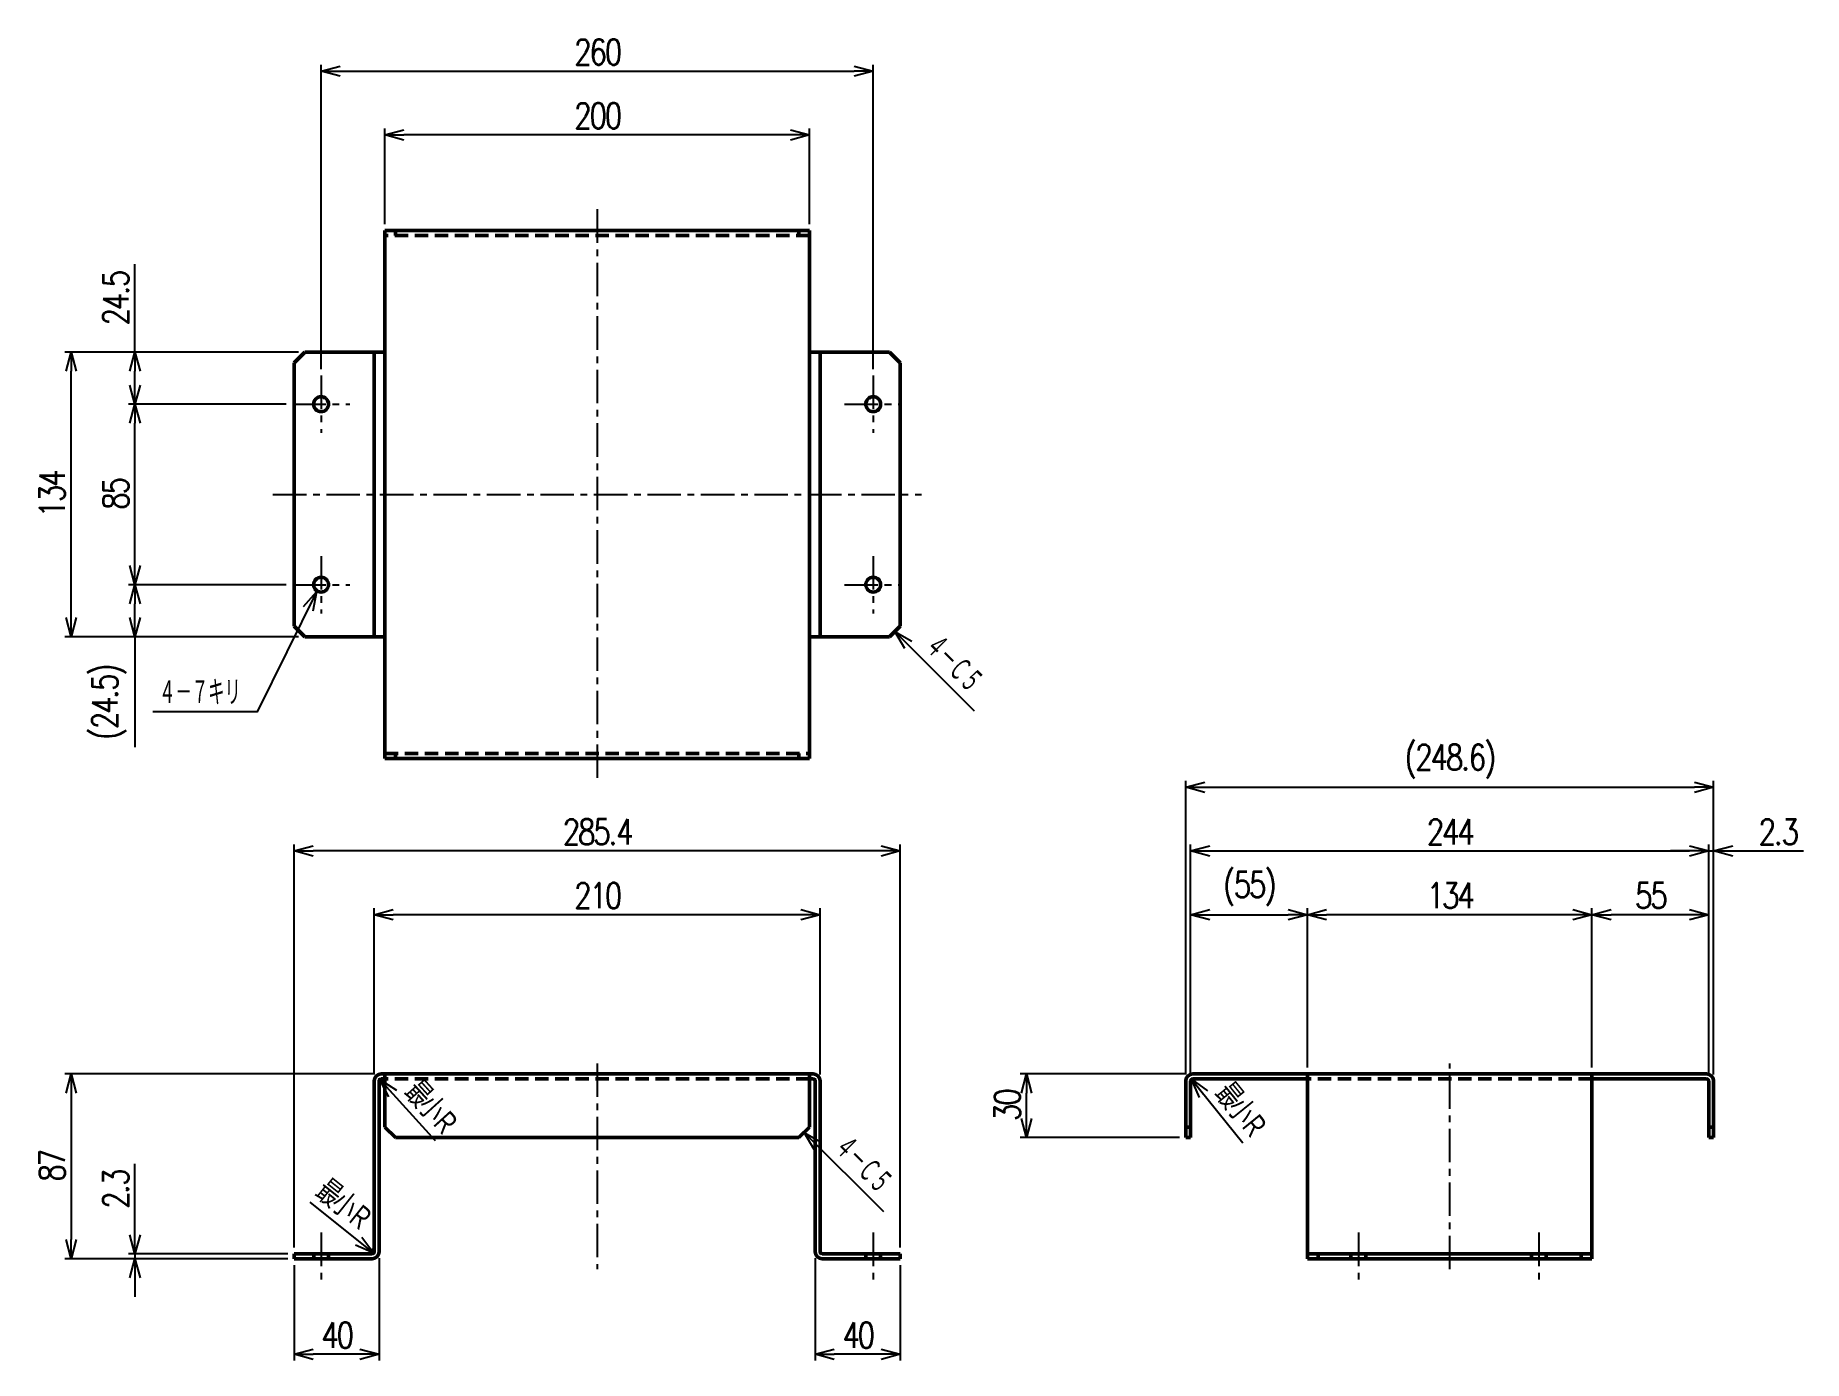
# Model space of a CAD drawing. Header units: millimetres. Extents: x -265 to 568, y -135 to 489.
import ezdxf

# ---------------------------------------------------------------- set-up
doc = ezdxf.new("R2010")
doc.units = ezdxf.units.MM
doc.header["$LTSCALE"] = 0.496063
doc.linetypes.add('CENTER', pattern=[50.8, 31.75, -6.35, 6.35, -6.35])
doc.linetypes.add('DASHED', pattern=[19.05, 12.7, -6.35])
doc.layers.add('NoLayerName_001', color=7, linetype='Continuous')
doc.styles.get("Standard").update_dxf_attribs({"font": 'txt', "bigfont": 'extfont2'})
doc.dimstyles.get("Standard").update_dxf_attribs({"dimtxt": 2.5, "dimasz": 2.5, "dimexe": 1.25, "dimexo": 0.625, "dimtad": 1, "dimdec": 3, "dimzin": 0, "dimdsep": 46, "dimtxsty": 'Standard', "dimcen": 2.5, "dimadec": 0, "dimazin": 0, "dimtfac": 0.75, "dimtdec": 3, "dimtmove": 0, "dimatfit": 3, "dimfxl": 1, "dimarcsym": 0})

# ---------------------------------------------------------------- blocks, each defined once
blk = doc.blocks.new('_OPEN30')
at = {"color": 0, "linetype": 'ByBlock', "lineweight": -2}
for p, q in [((-1, 0.267949), (0, 0)), ((0, 0), (-1, -0.267949)), ((0, 0), (-1, 0))]:
    blk.add_line(p, q, dxfattribs=at)
blk = doc.blocks.new('*D19')
at = {"layer": 'Defpoints', "color": 0}
for p in [(-105, 75), (-105, -3.3), (105, -3.3)]:
    blk.add_point(p, dxfattribs=at)
at = {"layer": 'NoLayerName_001', "color": 0, "linetype": 'Continuous', "lineweight": 25}
for p, q in [((-105, -0.3), (-105, 78)), ((96, 75), (-96, 75)), ((105, -0.3), (105, 78))]:
    blk.add_line(p, q, dxfattribs=at)
at = {"layer": 'NoLayerName_001', "color": 0, "lineweight": 25, "xscale": 9, "yscale": 9, "zscale": 9}
for p, rotation in [((-105, 75), 180), ((105, 75), 360)]:
    blk.add_blockref('_OPEN30', p, dxfattribs=dict(at, rotation=rotation))
at = {"layer": 'NoLayerName_001', "color": 2, "lineweight": 50, "insert": (0, 84), "char_height": 12, "attachment_point": 5}
blk.add_mtext('\\W0.8000;\\T0.8750;210', dxfattribs=at)
blk = doc.blocks.new('*D20')
at = {"layer": 'Defpoints', "color": 0}
for p in [(-142.7, 105), (-142.7, -84.7), (142.7, -84.7)]:
    blk.add_point(p, dxfattribs=at)
at = {"layer": 'NoLayerName_001', "color": 0, "linetype": 'Continuous', "lineweight": 25}
for p, q in [((-142.7, -81.7), (-142.7, 108)), ((133.7, 105), (-133.7, 105)), ((142.7, -81.7), (142.7, 108))]:
    blk.add_line(p, q, dxfattribs=at)
at = {"layer": 'NoLayerName_001', "color": 0, "lineweight": 25, "xscale": 9, "yscale": 9, "zscale": 9}
for p, rotation in [((-142.7, 105), 180), ((142.7, 105), 360)]:
    blk.add_blockref('_OPEN30', p, dxfattribs=dict(at, rotation=rotation))
at = {"layer": 'NoLayerName_001', "color": 2, "lineweight": 50, "insert": (0, 114), "char_height": 12, "attachment_point": 5}
blk.add_mtext('\\W0.8000;\\T0.8750;285.4', dxfattribs=at)
blk = doc.blocks.new('*D21')
at = {"layer": 'Defpoints', "color": 0}
for p in [(-101.7, 0), (-247.7, -87), (-142.7, -87)]:
    blk.add_point(p, dxfattribs=at)
at = {"layer": 'NoLayerName_001', "color": 0, "linetype": 'Continuous', "lineweight": 25}
for p, q in [((-104.7, 0), (-250.7, 0)), ((-247.7, -9), (-247.7, -78)), ((-145.7, -87), (-250.7, -87))]:
    blk.add_line(p, q, dxfattribs=at)
at = {"layer": 'NoLayerName_001', "color": 0, "lineweight": 25, "xscale": 9, "yscale": 9, "zscale": 9}
for p, rotation in [((-247.7, 0), 90), ((-247.7, -87), 270)]:
    blk.add_blockref('_OPEN30', p, dxfattribs=dict(at, rotation=rotation))
at = {"layer": 'NoLayerName_001', "color": 2, "lineweight": 50, "insert": (-256.7, -43.5), "char_height": 12, "attachment_point": 5, "rotation": 90}
blk.add_mtext('\\W0.8000;\\T0.8750;87', dxfattribs=at)
blk = doc.blocks.new('DIM_0002')
at = {"color": 3, "linetype": 'Continuous', "lineweight": 25}
blk.add_line((0, 37.34), (37.34, 0), dxfattribs=at)
blk.add_lwpolyline([(4.66, 29.27), (0, 37.34), (8.07, 32.68)], dxfattribs=at)
at = {"color": 2, "linetype": 'Continuous', "lineweight": 50, "width": 0.583333}
blk.add_text('４－Ｃ５', height=12, rotation=314.99999, dxfattribs=at).set_placement((12.73, 28.85))
blk = doc.blocks.new('*D23')
at = {"layer": 'Defpoints', "color": 0}
for p in [(-142.7, -87), (-102.7, -83.7), (-142.7, -132)]:
    blk.add_point(p, dxfattribs=at)
at = {"layer": 'NoLayerName_001', "color": 0, "linetype": 'Continuous', "lineweight": 25}
for p, q in [((-142.7, -90), (-142.7, -135)), ((-102.7, -86.7), (-102.7, -135)), ((-111.7, -132), (-133.7, -132))]:
    blk.add_line(p, q, dxfattribs=at)
at = {"layer": 'NoLayerName_001', "color": 0, "lineweight": 25, "xscale": 9, "yscale": 9, "zscale": 9, "rotation": 180}
blk.add_blockref('_OPEN30', (-142.7, -132), dxfattribs=at)
at = {"layer": 'NoLayerName_001', "color": 0, "lineweight": 25, "xscale": 9, "yscale": 9, "zscale": 9}
blk.add_blockref('_OPEN30', (-102.7, -132), dxfattribs=at)
at = {"layer": 'NoLayerName_001', "color": 2, "lineweight": 50, "insert": (-122.7, -123), "char_height": 12, "attachment_point": 5}
blk.add_mtext('\\W0.8000;\\T0.8750;40', dxfattribs=at)
blk = doc.blocks.new('*D24')
at = {"layer": 'Defpoints', "color": 0}
for p in [(102.7, -83.7), (142.7, -87), (102.7, -132)]:
    blk.add_point(p, dxfattribs=at)
at = {"layer": 'NoLayerName_001', "color": 0, "linetype": 'Continuous', "lineweight": 25}
for p, q in [((102.7, -86.7), (102.7, -135)), ((142.7, -90), (142.7, -135)), ((133.7, -132), (111.7, -132))]:
    blk.add_line(p, q, dxfattribs=at)
at = {"layer": 'NoLayerName_001', "color": 0, "lineweight": 25, "xscale": 9, "yscale": 9, "zscale": 9, "rotation": 180}
blk.add_blockref('_OPEN30', (102.7, -132), dxfattribs=at)
at = {"layer": 'NoLayerName_001', "color": 0, "lineweight": 25, "xscale": 9, "yscale": 9, "zscale": 9}
blk.add_blockref('_OPEN30', (142.7, -132), dxfattribs=at)
at = {"layer": 'NoLayerName_001', "color": 2, "lineweight": 50, "insert": (122.7, -123), "char_height": 12, "attachment_point": 5}
blk.add_mtext('\\W0.8000;\\T0.8750;40', dxfattribs=at)
blk = doc.blocks.new('*D25')
at = {"layer": 'Defpoints', "color": 0}
for p in [(-217.7, -87), (-142.7, -84.7), (-142.7, -87)]:
    blk.add_point(p, dxfattribs=at)
at = {"layer": 'NoLayerName_001', "color": 0, "linetype": 'Continuous', "lineweight": 25}
for p, q in [((-217.7, -84.7), (-217.7, -42.3)), ((-217.7, -75.7), (-217.7, -66.7)), ((-145.7, -84.7), (-220.7, -84.7)), ((-145.7, -87), (-220.7, -87)), ((-217.7, -84.7), (-217.7, -87)), ((-217.7, -96), (-217.7, -105))]:
    blk.add_line(p, q, dxfattribs=at)
at = {"layer": 'NoLayerName_001', "color": 0, "lineweight": 25, "xscale": 9, "yscale": 9, "zscale": 9}
for p, rotation in [((-217.7, -84.7), 270), ((-217.7, -87), 90)]:
    blk.add_blockref('_OPEN30', p, dxfattribs=dict(at, rotation=rotation))
at = {"layer": 'NoLayerName_001', "color": 2, "lineweight": 50, "insert": (-226.7, -54.5), "char_height": 12, "attachment_point": 5, "rotation": 90}
blk.add_mtext('\\W0.8000;\\T0.8750;2.3', dxfattribs=at)
blk = doc.blocks.new('*D27')
at = {"layer": 'Defpoints', "color": 0}
for p in [(-106, -83.7), (-105.22, -84.32)]:
    blk.add_point(p, dxfattribs=at)
at = {"layer": 'NoLayerName_001', "color": 0, "linetype": 'Continuous', "lineweight": 25}
blk.add_line((-105.22, -84.32), (-135.2, -60.4), dxfattribs=at)
blk.add_arc((-106, -83.7), 1, 0, 218.59504, dxfattribs=at)
at = {"layer": 'NoLayerName_001', "color": 0, "lineweight": 25, "xscale": 9, "yscale": 9, "zscale": 9, "rotation": 321.4041546586959}
blk.add_blockref('_OPEN30', (-105.22, -84.32), dxfattribs=at)
at = {"layer": 'NoLayerName_001', "color": 2, "lineweight": 50, "insert": (-119.47, -61.44), "char_height": 12, "attachment_point": 5, "rotation": 321.40415}
blk.add_mtext('\\W0.8000;\\T0.8750;最小Ｒ', dxfattribs=at)
blk = doc.blocks.new('_NONE')
blk = doc.blocks.new('*D28')
at = {"layer": 'Defpoints', "color": 0}
for p in [(-102.37, -2.56), (-101.7, -3.3)]:
    blk.add_point(p, dxfattribs=at)
at = {"layer": 'NoLayerName_001', "color": 0, "linetype": 'Continuous', "lineweight": 25}
blk.add_line((-102.37, -2.56), (-76.31, -31.32), dxfattribs=at)
at = {"layer": 'NoLayerName_001', "color": 0, "lineweight": 25, "xscale": 9, "yscale": 9, "zscale": 9, "rotation": 132.1775801048181}
blk.add_blockref('_OPEN30', (-102.37, -2.56), dxfattribs=at)
at = {"layer": 'NoLayerName_001', "color": 2, "lineweight": 50, "insert": (-78.34, -15.68), "char_height": 12, "attachment_point": 5, "rotation": 312.17758}
blk.add_mtext('\\W0.8000;\\T0.8750;最小Ｒ', dxfattribs=at)
blk = doc.blocks.new('JZB_0005')
at = {"layer": 'NoLayerName_001', "color": 7, "linetype": 'Continuous', "lineweight": 50}
for p, q in [((37.7, 3.3), (37.7, 83.7)), ((40, 3.3), (40, 83.7)), ((41, 87), (244.4, 87)), ((42.7, 84.7), (41, 84.7)), ((42.7, 87), (42.7, 62)), ((242.7, 87), (242.7, 62)), ((242.7, 84.7), (244.4, 84.7)), ((245.4, 3.3), (245.4, 83.7)), ((247.7, 3.3), (247.7, 83.7)), ((42.7, 62), (47.7, 57)), ((237.7, 57), (242.7, 62)), ((237.7, 57), (47.7, 57)), ((0, 2.3), (36.7, 2.3)), ((0, 0), (0, 2.3)), ((285.4, 2.3), (248.7, 2.3)), ((285.4, 0), (248.7, 0)), ((285.4, 2.3), (285.4, 0)), ((0, 0), (36.7, 0))]:
    blk.add_line(p, q, dxfattribs=at)
at = {"layer": 'NoLayerName_001', "color": 3, "linetype": 'DASHED', "lineweight": 50}
blk.add_line((242.7, 84.7), (42.7, 84.7), dxfattribs=at)
at = {"layer": 'NoLayerName_001', "color": 7, "linetype": 'Continuous', "lineweight": 50}
for centre, radius, start, end in [((41, 83.7), 3.3, 90, 180), ((41, 83.7), 1, 90, 180), ((244.4, 83.7), 3.3, 0, 90), ((244.4, 83.7), 1, 0, 90), ((36.7, 3.3), 1, 270, 0), ((36.7, 3.3), 3.3, 270, 0), ((248.7, 3.3), 3.3, 180, 270), ((248.7, 3.3), 1, 180, 270)]:
    blk.add_arc(centre, radius, start, end, dxfattribs=at)
blk = doc.blocks.new('JZB_0006')
at = {"layer": 'NoLayerName_001', "color": 4, "linetype": 'CENTER', "lineweight": 25}
blk.add_line((3.5, 22.3), (3.5, 0), dxfattribs=at)
at = {"layer": 'NoLayerName_001', "color": 3, "linetype": 'DASHED', "lineweight": 50}
for p, q in [((0, 12.3), (0, 10)), ((7, 10), (7, 12.3))]:
    blk.add_line(p, q, dxfattribs=at)
blk = doc.blocks.new('JZB_0007')
at = {"layer": 'NoLayerName_001', "color": 4, "linetype": 'CENTER', "lineweight": 25}
blk.add_line((3.5, 22.3), (3.5, 0), dxfattribs=at)
at = {"layer": 'NoLayerName_001', "color": 3, "linetype": 'DASHED', "lineweight": 50}
for p, q in [((0, 12.3), (0, 10)), ((7, 10), (7, 12.3))]:
    blk.add_line(p, q, dxfattribs=at)
blk = doc.blocks.new('*D29')
at = {"layer": 'Defpoints', "color": 0}
for p in [(-247.7, 339.91), (-137.7, 339.91), (-137.7, 205.91)]:
    blk.add_point(p, dxfattribs=at)
at = {"layer": 'NoLayerName_001', "color": 0, "linetype": 'Continuous', "lineweight": 25}
for p, q in [((-140.7, 339.91), (-250.7, 339.91)), ((-247.7, 214.91), (-247.7, 330.91)), ((-140.7, 205.91), (-250.7, 205.91))]:
    blk.add_line(p, q, dxfattribs=at)
at = {"layer": 'NoLayerName_001', "color": 0, "lineweight": 25, "xscale": 9, "yscale": 9, "zscale": 9}
for p, rotation in [((-247.7, 339.91), 90), ((-247.7, 205.91), 270)]:
    blk.add_blockref('_OPEN30', p, dxfattribs=dict(at, rotation=rotation))
at = {"layer": 'NoLayerName_001', "color": 2, "lineweight": 50, "insert": (-256.7, 272.91), "char_height": 12, "attachment_point": 5, "rotation": 90}
blk.add_mtext('\\W0.8000;\\T0.8750;134', dxfattribs=at)
blk = doc.blocks.new('DIM_0003')
at = {"color": 3, "linetype": 'Continuous', "lineweight": 25}
blk.add_line((0, 37.34), (37.34, 0), dxfattribs=at)
blk.add_lwpolyline([(4.66, 29.27), (0, 37.34), (8.07, 32.68)], dxfattribs=at)
at = {"color": 2, "linetype": 'Continuous', "lineweight": 50, "width": 0.583333}
blk.add_text('４－Ｃ５', height=12, rotation=314.99999, dxfattribs=at).set_placement((12.73, 28.85))
blk = doc.blocks.new('*D31')
at = {"layer": 'Defpoints', "color": 0}
for p in [(-217.7, 315.41), (-143.5, 315.41), (-143.5, 230.41)]:
    blk.add_point(p, dxfattribs=at)
at = {"layer": 'NoLayerName_001', "color": 0, "linetype": 'Continuous', "lineweight": 25}
for p, q in [((-146.5, 315.41), (-220.7, 315.41)), ((-217.7, 239.41), (-217.7, 306.41)), ((-146.5, 230.41), (-220.7, 230.41))]:
    blk.add_line(p, q, dxfattribs=at)
at = {"layer": 'NoLayerName_001', "color": 0, "lineweight": 25, "xscale": 9, "yscale": 9, "zscale": 9}
for p, rotation in [((-217.7, 315.41), 90), ((-217.7, 230.41), 270)]:
    blk.add_blockref('_OPEN30', p, dxfattribs=dict(at, rotation=rotation))
at = {"layer": 'NoLayerName_001', "color": 2, "lineweight": 50, "insert": (-226.7, 272.91), "char_height": 12, "attachment_point": 5, "rotation": 90}
blk.add_mtext('\\W0.8000;\\T0.8750;85', dxfattribs=at)
blk = doc.blocks.new('*D32')
at = {"layer": 'Defpoints', "color": 0}
for p in [(-217.7, 339.91), (-137.7, 339.91), (-143.5, 315.41)]:
    blk.add_point(p, dxfattribs=at)
at = {"layer": 'NoLayerName_001', "color": 0, "linetype": 'Continuous', "lineweight": 25}
for p, q in [((-217.7, 339.91), (-217.7, 381.31)), ((-140.7, 339.91), (-220.7, 339.91)), ((-217.7, 324.41), (-217.7, 330.91)), ((-146.5, 315.41), (-220.7, 315.41))]:
    blk.add_line(p, q, dxfattribs=at)
at = {"layer": 'NoLayerName_001', "color": 0, "lineweight": 25, "xscale": 9, "yscale": 9, "zscale": 9}
for p, rotation in [((-217.7, 339.91), 90), ((-217.7, 315.41), 270)]:
    blk.add_blockref('_OPEN30', p, dxfattribs=dict(at, rotation=rotation))
at = {"layer": 'NoLayerName_001', "color": 2, "lineweight": 50, "insert": (-226.7, 365.11), "char_height": 12, "attachment_point": 5, "rotation": 90}
blk.add_mtext('\\W0.8000;\\T0.8750;24.5', dxfattribs=at)
blk = doc.blocks.new('DIM_0004')
at = {"color": 3, "linetype": 'Continuous', "lineweight": 25}
for points in [[(77.2, 56.51), (49.2, 0), (0, 0)], [(71.04, 49.52), (77.2, 56.51), (75.36, 47.38)]]:
    blk.add_lwpolyline(points, dxfattribs=at)
at = {"color": 2, "linetype": 'Continuous', "lineweight": 50, "width": 0.583333}
blk.add_text('４－７キリ', height=12, dxfattribs=at).set_placement((3, 3))
blk = doc.blocks.new('*D34')
at = {"layer": 'Defpoints', "color": 0}
for p in [(-217.7, 230.41), (-143.5, 230.41), (-137.7, 205.91)]:
    blk.add_point(p, dxfattribs=at)
at = {"layer": 'NoLayerName_001', "color": 0, "linetype": 'Continuous', "lineweight": 25}
for p, q in [((-146.5, 230.41), (-220.7, 230.41)), ((-217.7, 214.91), (-217.7, 221.41)), ((-140.7, 205.91), (-220.7, 205.91)), ((-217.7, 205.91), (-217.7, 153.82))]:
    blk.add_line(p, q, dxfattribs=at)
at = {"layer": 'NoLayerName_001', "color": 0, "lineweight": 25, "xscale": 9, "yscale": 9, "zscale": 9}
for p, rotation in [((-217.7, 230.41), 90), ((-217.7, 205.91), 270)]:
    blk.add_blockref('_OPEN30', p, dxfattribs=dict(at, rotation=rotation))
at = {"layer": 'NoLayerName_001', "color": 2, "lineweight": 50, "insert": (-229.84, 174.99), "char_height": 12, "attachment_point": 5, "rotation": 90}
blk.add_mtext('\\W0.8000;\\T0.8750;(24.5)', dxfattribs=at)
blk = doc.blocks.new('*D35')
at = {"layer": 'Defpoints', "color": 0}
for p in [(-100, 442.21), (-100, 397.21), (100, 397.21)]:
    blk.add_point(p, dxfattribs=at)
at = {"layer": 'NoLayerName_001', "color": 0, "linetype": 'Continuous', "lineweight": 25}
for p, q in [((-100, 400.21), (-100, 445.21)), ((91, 442.21), (-91, 442.21)), ((100, 400.21), (100, 445.21))]:
    blk.add_line(p, q, dxfattribs=at)
at = {"layer": 'NoLayerName_001', "color": 0, "lineweight": 25, "xscale": 9, "yscale": 9, "zscale": 9, "rotation": 180}
blk.add_blockref('_OPEN30', (-100, 442.21), dxfattribs=at)
at = {"layer": 'NoLayerName_001', "color": 0, "lineweight": 25, "xscale": 9, "yscale": 9, "zscale": 9}
blk.add_blockref('_OPEN30', (100, 442.21), dxfattribs=at)
at = {"layer": 'NoLayerName_001', "color": 2, "lineweight": 50, "insert": (0, 451.21), "char_height": 12, "attachment_point": 5}
blk.add_mtext('\\W0.8000;\\T0.8750;200', dxfattribs=at)
blk = doc.blocks.new('*D36')
at = {"layer": 'Defpoints', "color": 0}
for p in [(130, 472.21), (-130, 328.91), (130, 328.91)]:
    blk.add_point(p, dxfattribs=at)
at = {"layer": 'NoLayerName_001', "color": 0, "linetype": 'Continuous', "lineweight": 25}
for p, q in [((-130, 331.91), (-130, 475.21)), ((130, 331.91), (130, 475.21)), ((-121, 472.21), (121, 472.21))]:
    blk.add_line(p, q, dxfattribs=at)
at = {"layer": 'NoLayerName_001', "color": 0, "lineweight": 25, "xscale": 9, "yscale": 9, "zscale": 9, "rotation": 180}
blk.add_blockref('_OPEN30', (-130, 472.21), dxfattribs=at)
at = {"layer": 'NoLayerName_001', "color": 0, "lineweight": 25, "xscale": 9, "yscale": 9, "zscale": 9}
blk.add_blockref('_OPEN30', (130, 472.21), dxfattribs=at)
at = {"layer": 'NoLayerName_001', "color": 2, "lineweight": 50, "insert": (0, 481.21), "char_height": 12, "attachment_point": 5}
blk.add_mtext('\\W0.8000;\\T0.8750;260', dxfattribs=at)
blk = doc.blocks.new('JZB_0008')
at = {"layer": 'NoLayerName_001', "color": 7, "linetype": 'Continuous', "lineweight": 50}
for p, q in [((42.7, 0), (42.7, 248.6)), ((42.7, 248.6), (242.7, 248.6)), ((242.7, 0), (242.7, 248.6)), ((5, 191.3), (0, 186.3)), ((0, 186.3), (0, 62.3)), ((5, 191.3), (42.7, 191.3)), ((37.7, 57.3), (37.7, 191.3)), ((280.4, 191.3), (242.7, 191.3)), ((247.7, 191.3), (247.7, 57.3)), ((285.4, 186.3), (280.4, 191.3)), ((285.4, 62.3), (285.4, 186.3)), ((0, 62.3), (5, 57.3)), ((280.4, 57.3), (285.4, 62.3)), ((5, 57.3), (42.7, 57.3)), ((280.4, 57.3), (242.7, 57.3)), ((242.7, 0), (42.7, 0))]:
    blk.add_line(p, q, dxfattribs=at)
at = {"layer": 'NoLayerName_001', "color": 3, "linetype": 'DASHED', "lineweight": 50}
for p, q in [((242.7, 246.3), (42.7, 246.3)), ((47.7, 246.3), (47.7, 248.6)), ((237.7, 248.6), (237.7, 246.3)), ((42.7, 2.3), (242.7, 2.3)), ((47.7, 0), (47.7, 2.3)), ((237.7, 2.3), (237.7, 0))]:
    blk.add_line(p, q, dxfattribs=at)
blk = doc.blocks.new('JZB_0009')
at = {"layer": 'NoLayerName_001', "color": 4, "linetype": 'CENTER', "lineweight": 25}
for p, q in [((13.5, 27), (13.5, 0)), ((0, 13.5), (27, 13.5))]:
    blk.add_line(p, q, dxfattribs=at)
at = {"layer": 'NoLayerName_001', "color": 7, "linetype": 'Continuous', "lineweight": 50}
blk.add_circle((13.5, 13.5), 3.5, dxfattribs=at)
blk = doc.blocks.new('JZB_0010')
at = {"layer": 'NoLayerName_001', "color": 4, "linetype": 'CENTER', "lineweight": 25}
for p, q in [((13.5, 27), (13.5, 0)), ((0, 13.5), (27, 13.5))]:
    blk.add_line(p, q, dxfattribs=at)
at = {"layer": 'NoLayerName_001', "color": 7, "linetype": 'Continuous', "lineweight": 50}
blk.add_circle((13.5, 13.5), 3.5, dxfattribs=at)
blk = doc.blocks.new('JZB_0011')
at = {"layer": 'NoLayerName_001', "color": 4, "linetype": 'CENTER', "lineweight": 25}
for p, q in [((13.5, 27), (13.5, 0)), ((0, 13.5), (27, 13.5))]:
    blk.add_line(p, q, dxfattribs=at)
at = {"layer": 'NoLayerName_001', "color": 7, "linetype": 'Continuous', "lineweight": 50}
blk.add_circle((13.5, 13.5), 3.5, dxfattribs=at)
blk = doc.blocks.new('JZB_0012')
at = {"layer": 'NoLayerName_001', "color": 4, "linetype": 'CENTER', "lineweight": 25}
for p, q in [((13.5, 27), (13.5, 0)), ((0, 13.5), (27, 13.5))]:
    blk.add_line(p, q, dxfattribs=at)
at = {"layer": 'NoLayerName_001', "color": 7, "linetype": 'Continuous', "lineweight": 50}
blk.add_circle((13.5, 13.5), 3.5, dxfattribs=at)
blk = doc.blocks.new('*D37')
at = {"layer": 'Defpoints', "color": 0}
for p in [(468.5, 75), (468.5, 0), (523.5, -3.3)]:
    blk.add_point(p, dxfattribs=at)
at = {"layer": 'NoLayerName_001', "color": 0, "linetype": 'Continuous', "lineweight": 25}
for p, q in [((468.5, 3), (468.5, 78)), ((514.5, 75), (477.5, 75)), ((523.5, -0.3), (523.5, 78))]:
    blk.add_line(p, q, dxfattribs=at)
at = {"layer": 'NoLayerName_001', "color": 0, "lineweight": 25, "xscale": 9, "yscale": 9, "zscale": 9, "rotation": 180}
blk.add_blockref('_OPEN30', (468.5, 75), dxfattribs=at)
at = {"layer": 'NoLayerName_001', "color": 0, "lineweight": 25, "xscale": 9, "yscale": 9, "zscale": 9}
blk.add_blockref('_OPEN30', (523.5, 75), dxfattribs=at)
at = {"layer": 'NoLayerName_001', "color": 2, "lineweight": 50, "insert": (496, 84), "char_height": 12, "attachment_point": 5}
blk.add_mtext('\\W0.8000;\\T0.8750;55', dxfattribs=at)
blk = doc.blocks.new('*D38')
at = {"layer": 'Defpoints', "color": 0}
for p in [(523.5, 105), (279.5, -3.3), (523.5, -3.3)]:
    blk.add_point(p, dxfattribs=at)
at = {"layer": 'NoLayerName_001', "color": 0, "linetype": 'Continuous', "lineweight": 25}
for p, q in [((279.5, -0.3), (279.5, 108)), ((288.5, 105), (514.5, 105)), ((523.5, -0.3), (523.5, 108))]:
    blk.add_line(p, q, dxfattribs=at)
at = {"layer": 'NoLayerName_001', "color": 0, "lineweight": 25, "xscale": 9, "yscale": 9, "zscale": 9, "rotation": 180}
blk.add_blockref('_OPEN30', (279.5, 105), dxfattribs=at)
at = {"layer": 'NoLayerName_001', "color": 0, "lineweight": 25, "xscale": 9, "yscale": 9, "zscale": 9}
blk.add_blockref('_OPEN30', (523.5, 105), dxfattribs=at)
at = {"layer": 'NoLayerName_001', "color": 2, "lineweight": 50, "insert": (401.5, 114), "char_height": 12, "attachment_point": 5}
blk.add_mtext('\\W0.8000;\\T0.8750;244', dxfattribs=at)
blk = doc.blocks.new('*D39')
at = {"layer": 'Defpoints', "color": 0}
for p in [(525.8, 105), (523.5, -3.3), (525.8, -3.3)]:
    blk.add_point(p, dxfattribs=at)
at = {"layer": 'NoLayerName_001', "color": 0, "linetype": 'Continuous', "lineweight": 25}
for p, q in [((514.5, 105), (505.5, 105)), ((523.5, -0.3), (523.5, 108)), ((523.5, 105), (525.8, 105)), ((525.8, -0.3), (525.8, 108)), ((525.8, 105), (568.2, 105)), ((534.8, 105), (543.8, 105))]:
    blk.add_line(p, q, dxfattribs=at)
at = {"layer": 'NoLayerName_001', "color": 0, "lineweight": 25, "xscale": 9, "yscale": 9, "zscale": 9}
blk.add_blockref('_OPEN30', (523.5, 105), dxfattribs=at)
at = {"layer": 'NoLayerName_001', "color": 0, "lineweight": 25, "xscale": 9, "yscale": 9, "zscale": 9, "rotation": 180}
blk.add_blockref('_OPEN30', (525.8, 105), dxfattribs=at)
at = {"layer": 'NoLayerName_001', "color": 2, "lineweight": 50, "insert": (556, 114), "char_height": 12, "attachment_point": 5}
blk.add_mtext('\\W0.8000;\\T0.8750;2.3', dxfattribs=at)
blk = doc.blocks.new('*D40')
at = {"layer": 'Defpoints', "color": 0}
for p in [(525.8, 135), (277.2, -3.3), (525.8, -3.3)]:
    blk.add_point(p, dxfattribs=at)
at = {"layer": 'NoLayerName_001', "color": 0, "linetype": 'Continuous', "lineweight": 25}
for p, q in [((277.2, -0.3), (277.2, 138)), ((286.2, 135), (516.8, 135)), ((525.8, -0.3), (525.8, 138))]:
    blk.add_line(p, q, dxfattribs=at)
at = {"layer": 'NoLayerName_001', "color": 0, "lineweight": 25, "xscale": 9, "yscale": 9, "zscale": 9, "rotation": 180}
blk.add_blockref('_OPEN30', (277.2, 135), dxfattribs=at)
at = {"layer": 'NoLayerName_001', "color": 0, "lineweight": 25, "xscale": 9, "yscale": 9, "zscale": 9}
blk.add_blockref('_OPEN30', (525.8, 135), dxfattribs=at)
at = {"layer": 'NoLayerName_001', "color": 2, "lineweight": 50, "insert": (401.5, 147.14), "char_height": 12, "attachment_point": 5}
blk.add_mtext('\\W0.8000;\\T0.8750;(248.6)', dxfattribs=at)
blk = doc.blocks.new('*D41')
at = {"layer": 'Defpoints', "color": 0}
for p in [(279.87, -2.52), (280.5, -3.3)]:
    blk.add_point(p, dxfattribs=at)
at = {"layer": 'NoLayerName_001', "color": 0, "linetype": 'Continuous', "lineweight": 25}
blk.add_line((279.87, -2.52), (304.15, -32.51), dxfattribs=at)
at = {"layer": 'NoLayerName_001', "color": 0, "lineweight": 25, "xscale": 9, "yscale": 9, "zscale": 9, "rotation": 128.9865650670182}
blk.add_blockref('_OPEN30', (279.87, -2.52), dxfattribs=at)
at = {"layer": 'NoLayerName_001', "color": 2, "lineweight": 50, "insert": (303, -16.79), "char_height": 12, "attachment_point": 5, "rotation": 308.98657}
blk.add_mtext('\\W0.8000;\\T0.8750;最小Ｒ', dxfattribs=at)
blk = doc.blocks.new('*D42')
at = {"layer": 'Defpoints', "color": 0}
for p in [(202.2, 0), (280.5, 0), (277.2, -30)]:
    blk.add_point(p, dxfattribs=at)
at = {"layer": 'NoLayerName_001', "color": 0, "linetype": 'Continuous', "lineweight": 25}
for p, q in [((277.5, 0), (199.2, 0)), ((202.2, -21), (202.2, -9)), ((274.2, -30), (199.2, -30))]:
    blk.add_line(p, q, dxfattribs=at)
at = {"layer": 'NoLayerName_001', "color": 0, "lineweight": 25, "xscale": 9, "yscale": 9, "zscale": 9}
for p, rotation in [((202.2, 0), 90), ((202.2, -30), 270)]:
    blk.add_blockref('_OPEN30', p, dxfattribs=dict(at, rotation=rotation))
at = {"layer": 'NoLayerName_001', "color": 2, "lineweight": 50, "insert": (193.2, -15), "char_height": 12, "attachment_point": 5, "rotation": 90}
blk.add_mtext('\\W0.8000;\\T0.8750;30', dxfattribs=at)
blk = doc.blocks.new('*D43')
at = {"layer": 'Defpoints', "color": 0}
for p in [(334.5, 75), (468.5, 0), (334.5, 0)]:
    blk.add_point(p, dxfattribs=at)
at = {"layer": 'NoLayerName_001', "color": 0, "linetype": 'Continuous', "lineweight": 25}
for p, q in [((334.5, 3), (334.5, 78)), ((459.5, 75), (343.5, 75)), ((468.5, 3), (468.5, 78))]:
    blk.add_line(p, q, dxfattribs=at)
at = {"layer": 'NoLayerName_001', "color": 0, "lineweight": 25, "xscale": 9, "yscale": 9, "zscale": 9}
for p, rotation in [((334.5, 75), 180), ((468.5, 75), 360)]:
    blk.add_blockref('_OPEN30', p, dxfattribs=dict(at, rotation=rotation))
at = {"layer": 'NoLayerName_001', "color": 2, "lineweight": 50, "insert": (401.5, 84), "char_height": 12, "attachment_point": 5}
blk.add_mtext('\\W0.8000;\\T0.8750;134', dxfattribs=at)
blk = doc.blocks.new('*D44')
at = {"layer": 'Defpoints', "color": 0}
for p in [(334.5, 75), (279.5, -3.3), (334.5, 0)]:
    blk.add_point(p, dxfattribs=at)
at = {"layer": 'NoLayerName_001', "color": 0, "linetype": 'Continuous', "lineweight": 25}
for p, q in [((279.5, -0.3), (279.5, 78)), ((288.5, 75), (325.5, 75)), ((334.5, 3), (334.5, 78))]:
    blk.add_line(p, q, dxfattribs=at)
at = {"layer": 'NoLayerName_001', "color": 0, "lineweight": 25, "xscale": 9, "yscale": 9, "zscale": 9, "rotation": 180}
blk.add_blockref('_OPEN30', (279.5, 75), dxfattribs=at)
at = {"layer": 'NoLayerName_001', "color": 0, "lineweight": 25, "xscale": 9, "yscale": 9, "zscale": 9}
blk.add_blockref('_OPEN30', (334.5, 75), dxfattribs=at)
at = {"layer": 'NoLayerName_001', "color": 2, "lineweight": 50, "insert": (307, 87.14), "char_height": 12, "attachment_point": 5}
blk.add_mtext('\\W0.8000;\\T0.8750;(55)', dxfattribs=at)
blk = doc.blocks.new('JZB_0014')
at = {"layer": 'NoLayerName_001', "color": 7, "linetype": 'Continuous', "lineweight": 50}
for p, q in [((0, 57), (0, 83.7)), ((2.3, 57), (2.3, 83.7)), ((3.3, 87), (245.3, 87)), ((3.3, 84.7), (57.3, 84.7)), ((57.3, 0), (57.3, 87)), ((191.3, 0), (191.3, 87)), ((191.3, 84.7), (245.3, 84.7)), ((246.3, 83.7), (246.3, 57)), ((248.6, 83.7), (248.6, 57)), ((0, 62), (2.3, 62)), ((246.3, 62), (248.6, 62)), ((2.3, 57), (0, 57)), ((248.6, 57), (246.3, 57)), ((191.3, 2.3), (57.3, 2.3)), ((191.3, 0), (57.3, 0)), ((62.3, 2.3), (62.3, 0)), ((186.3, 0), (186.3, 2.3))]:
    blk.add_line(p, q, dxfattribs=at)
at = {"layer": 'NoLayerName_001', "color": 3, "linetype": 'DASHED', "lineweight": 50}
blk.add_line((191.3, 84.7), (57.3, 84.7), dxfattribs=at)
at = {"layer": 'NoLayerName_001', "color": 7, "linetype": 'Continuous', "lineweight": 50}
for centre, radius, start, end in [((3.3, 83.7), 3.3, 90, 180), ((3.3, 83.7), 1, 90, 180), ((245.3, 83.7), 3.3, 0, 90), ((245.3, 83.7), 1, 0, 90)]:
    blk.add_arc(centre, radius, start, end, dxfattribs=at)
blk = doc.blocks.new('JZB_0015')
at = {"layer": 'NoLayerName_001', "color": 4, "linetype": 'CENTER', "lineweight": 25}
blk.add_line((3.5, 22.3), (3.5, 0), dxfattribs=at)
at = {"layer": 'NoLayerName_001', "color": 3, "linetype": 'DASHED', "lineweight": 50}
for p, q in [((0, 12.3), (0, 10)), ((7, 10), (7, 12.3))]:
    blk.add_line(p, q, dxfattribs=at)
blk = doc.blocks.new('JZB_0016')
at = {"layer": 'NoLayerName_001', "color": 4, "linetype": 'CENTER', "lineweight": 25}
blk.add_line((3.5, 22.3), (3.5, 0), dxfattribs=at)
at = {"layer": 'NoLayerName_001', "color": 3, "linetype": 'DASHED', "lineweight": 50}
for p, q in [((0, 12.3), (0, 10)), ((7, 10), (7, 12.3))]:
    blk.add_line(p, q, dxfattribs=at)

msp = doc.modelspace()

# ---------------------------------------------------------------- linework, layer by layer
at = {"layer": 'NoLayerName_001', "color": 4, "linetype": 'CENTER', "lineweight": 25}
for p, q in [((0, 407.2097), (0, 138.6097)), ((-152.7, 272.9097), (152.7, 272.9097)), ((0, 5), (0, -92)), ((401.5016, -92), (401.5016, 5))]:
    msp.add_line(p, q, dxfattribs=at)

# ---------------------------------------------------------------- block references
at = {"layer": 'NoLayerName_001'}
for name, p in [('JZB_0008', (-142.7, 148.6097)), ('JZB_0010', (-143.5, 301.9097)), ('JZB_0012', (116.5, 301.9097)), ('JZB_0009', (-143.5, 216.9097)), ('JZB_0011', (116.5, 216.9097)), ('JZB_0005', (-142.7, -87)), ('JZB_0014', (277.2016, -87)), ('JZB_0007', (-133.5, -97)), ('JZB_0006', (126.5, -97)), ('JZB_0016', (355.0016, -97)), ('JZB_0015', (440.0016, -97))]:
    msp.add_blockref(name, p, dxfattribs=at)
at = {"layer": 'NoLayerName_001', "color": 3, "linetype": 'Continuous', "lineweight": 25}
for name, p in [('DIM_0004', (-209.2942, 170.5945)), ('DIM_0003', (140.2, 171.0744)), ('DIM_0002', (97.5, -64.8352))]:
    msp.add_blockref(name, p, dxfattribs=at)

# ---------------------------------------------------------------- dimensions: what is measured, and where the dimension line sits
at = {"layer": 'NoLayerName_001', "color": 3, "linetype": 'Continuous', "lineweight": 50}
for base, p1, p2, override, picture, middle in [((130, 472.2097), (-130, 328.9097), (130, 328.9097), {"dimtxt": 12, "dimasz": 9, "dimexe": 3, "dimexo": 3, "dimgap": 3, "dimzin": 8, "dimblk": 'OPEN30', "dimclrd": 0, "dimclre": 0, "dimclrt": 2, "dimtp": 0, "dimtm": 0, "dimlwd": 25, "dimlwe": 25}, '*D36', (0, 472.2097)), ((525.8016, 135), (277.2016, -3.3), (525.8016, -3.3), {"dimtxt": 12, "dimasz": 9, "dimexe": 3, "dimexo": 3, "dimgap": 3, "dimzin": 8, "dimpost": '(<>)', "dimblk": 'OPEN30', "dimclrd": 0, "dimclre": 0, "dimclrt": 2, "dimtp": 0, "dimtm": 0, "dimlwd": 25, "dimlwe": 25}, '*D40', (401.5016, 135)), ((523.5016, 105), (279.5016, -3.3), (523.5016, -3.3), {"dimtxt": 12, "dimasz": 9, "dimexe": 3, "dimexo": 3, "dimgap": 3, "dimzin": 8, "dimblk": 'OPEN30', "dimclrd": 0, "dimclre": 0, "dimclrt": 2, "dimtp": 0, "dimtm": 0, "dimlwd": 25, "dimlwe": 25}, '*D38', (401.5016, 105)), ((525.8016, 105), (523.5016, -3.3), (525.8016, -3.3), {"dimtxt": 12, "dimasz": 9, "dimexe": 3, "dimexo": 3, "dimgap": 3, "dimzin": 8, "dimblk": 'OPEN30', "dimclrd": 0, "dimclre": 0, "dimclrt": 2, "dimtp": 0, "dimtm": 0, "dimlwd": 25, "dimlwe": 25}, '*D39', (556.0016, 105)), ((334.5016, 75), (279.5016, -3.3), (334.5016, 0), {"dimtxt": 12, "dimasz": 9, "dimexe": 3, "dimexo": 3, "dimgap": 3, "dimzin": 8, "dimpost": '(<>)', "dimblk": 'OPEN30', "dimclrd": 0, "dimclre": 0, "dimclrt": 2, "dimtp": 0, "dimtm": 0, "dimlwd": 25, "dimlwe": 25}, '*D44', (307.0016, 75))]:
    dim = msp.add_linear_dim(base=base, p1=p1, p2=p2, text='\\W0.8000;\\T0.8750;<>', dimstyle='Standard', override=override, dxfattribs=at)
    dim.commit()
    dim.dimension.update_dxf_attribs({"geometry": picture, "text_midpoint": middle, "dimtype": 160})
for base, p1, p2, angle, override, picture, middle in [((-100, 442.2097), (100, 397.2097), (-100, 397.2097), 180, {"dimtxt": 12, "dimasz": 9, "dimexe": 3, "dimexo": 3, "dimgap": 3, "dimzin": 8, "dimblk": 'OPEN30', "dimclrd": 0, "dimclre": 0, "dimclrt": 2, "dimtp": 0, "dimtm": 0, "dimlwd": 25, "dimlwe": 25}, '*D35', (0, 442.2097)), ((-217.7, 339.9097), (-143.5, 315.4097), (-137.7, 339.9097), 90, {"dimtxt": 12, "dimasz": 9, "dimexe": 3, "dimexo": 3, "dimgap": 3, "dimzin": 8, "dimblk": 'OPEN30', "dimclrd": 0, "dimclre": 0, "dimclrt": 2, "dimtp": 0, "dimtm": 0, "dimlwd": 25, "dimlwe": 25}, '*D32', (-217.7, 365.1097)), ((-247.7, 339.9097), (-137.7, 205.9097), (-137.7, 339.9097), 90, {"dimtxt": 12, "dimasz": 9, "dimexe": 3, "dimexo": 3, "dimgap": 3, "dimzin": 8, "dimblk": 'OPEN30', "dimclrd": 0, "dimclre": 0, "dimclrt": 2, "dimtp": 0, "dimtm": 0, "dimlwd": 25, "dimlwe": 25}, '*D29', (-247.7, 272.9097)), ((-217.7, 315.4097), (-143.5, 230.4097), (-143.5, 315.4097), 90, {"dimtxt": 12, "dimasz": 9, "dimexe": 3, "dimexo": 3, "dimgap": 3, "dimzin": 8, "dimblk": 'OPEN30', "dimclrd": 0, "dimclre": 0, "dimclrt": 2, "dimtp": 0, "dimtm": 0, "dimlwd": 25, "dimlwe": 25}, '*D31', (-217.7, 272.9097)), ((-217.7, 230.4097), (-137.7, 205.9097), (-143.5, 230.4097), 90, {"dimtxt": 12, "dimasz": 9, "dimexe": 3, "dimexo": 3, "dimgap": 3, "dimzin": 8, "dimpost": '(<>)', "dimblk": 'OPEN30', "dimclrd": 0, "dimclre": 0, "dimclrt": 2, "dimtp": 0, "dimtm": 0, "dimlwd": 25, "dimlwe": 25}, '*D34', (-217.7, 174.9912)), ((-142.7, 105), (142.7, -84.7), (-142.7, -84.7), 180, {"dimtxt": 12, "dimasz": 9, "dimexe": 3, "dimexo": 3, "dimgap": 3, "dimzin": 8, "dimblk": 'OPEN30', "dimclrd": 0, "dimclre": 0, "dimclrt": 2, "dimtp": 0, "dimtm": 0, "dimlwd": 25, "dimlwe": 25}, '*D20', (0, 105)), ((-105, 75), (105, -3.3), (-105, -3.3), 180, {"dimtxt": 12, "dimasz": 9, "dimexe": 3, "dimexo": 3, "dimgap": 3, "dimzin": 8, "dimblk": 'OPEN30', "dimclrd": 0, "dimclre": 0, "dimclrt": 2, "dimtp": 0, "dimtm": 0, "dimlwd": 25, "dimlwe": 25}, '*D19', (0, 75)), ((334.5016, 75), (468.5016, 0), (334.5016, 0), 180, {"dimtxt": 12, "dimasz": 9, "dimexe": 3, "dimexo": 3, "dimgap": 3, "dimzin": 8, "dimblk": 'OPEN30', "dimclrd": 0, "dimclre": 0, "dimclrt": 2, "dimtp": 0, "dimtm": 0, "dimlwd": 25, "dimlwe": 25}, '*D43', (401.5016, 75)), ((468.5016, 75), (523.5016, -3.3), (468.5016, 0), 180, {"dimtxt": 12, "dimasz": 9, "dimexe": 3, "dimexo": 3, "dimgap": 3, "dimzin": 8, "dimblk": 'OPEN30', "dimclrd": 0, "dimclre": 0, "dimclrt": 2, "dimtp": 0, "dimtm": 0, "dimlwd": 25, "dimlwe": 25}, '*D37', (496.0016, 75)), ((-247.7, -87), (-101.7, 0), (-142.7, -87), 270, {"dimtxt": 12, "dimasz": 9, "dimexe": 3, "dimexo": 3, "dimgap": 3, "dimzin": 8, "dimblk": 'OPEN30', "dimclrd": 0, "dimclre": 0, "dimclrt": 2, "dimtp": 0, "dimtm": 0, "dimlwd": 25, "dimlwe": 25}, '*D21', (-247.7, -43.5)), ((202.2016, 0), (277.2016, -30), (280.5016, 0), 90, {"dimtxt": 12, "dimasz": 9, "dimexe": 3, "dimexo": 3, "dimgap": 3, "dimzin": 8, "dimblk": 'OPEN30', "dimclrd": 0, "dimclre": 0, "dimclrt": 2, "dimtp": 0, "dimtm": 0, "dimlwd": 25, "dimlwe": 25}, '*D42', (202.2016, -15)), ((-217.7, -87), (-142.7, -84.7), (-142.7, -87), 270, {"dimtxt": 12, "dimasz": 9, "dimexe": 3, "dimexo": 3, "dimgap": 3, "dimzin": 8, "dimblk": 'OPEN30', "dimclrd": 0, "dimclre": 0, "dimclrt": 2, "dimtp": 0, "dimtm": 0, "dimlwd": 25, "dimlwe": 25}, '*D25', (-217.7, -54.5)), ((-142.7, -132), (-102.7, -83.7), (-142.7, -87), 180, {"dimtxt": 12, "dimasz": 9, "dimexe": 3, "dimexo": 3, "dimgap": 3, "dimzin": 8, "dimblk": 'OPEN30', "dimclrd": 0, "dimclre": 0, "dimclrt": 2, "dimtp": 0, "dimtm": 0, "dimlwd": 25, "dimlwe": 25}, '*D23', (-122.7, -132)), ((102.7, -132), (142.7, -87), (102.7, -83.7), 180, {"dimtxt": 12, "dimasz": 9, "dimexe": 3, "dimexo": 3, "dimgap": 3, "dimzin": 8, "dimblk": 'OPEN30', "dimclrd": 0, "dimclre": 0, "dimclrt": 2, "dimtp": 0, "dimtm": 0, "dimlwd": 25, "dimlwe": 25}, '*D24', (122.7, -132))]:
    dim = msp.add_linear_dim(base=base, p1=p1, p2=p2, angle=angle, text='\\W0.8000;\\T0.8750;<>', dimstyle='Standard', override=override, dxfattribs=at)
    dim.commit()
    dim.dimension.update_dxf_attribs({"geometry": picture, "text_midpoint": middle, "dimtype": 160})
for center, mpoint, picture, middle in [((-101.7, -3.3), (-102.3714, -2.5589), '*D28', (-85.0049, -21.7266)), ((280.5016, -3.3), (279.8725, -2.5227), '*D41', (296.0036, -22.4525)), ((-106, -83.7), (-105.2184, -84.3238), '*D27', (-125.0811, -68.4701))]:
    dim = msp.add_radius_dim(center=center, mpoint=mpoint, text='\\W0.8000;\\T0.8750;最小Ｒ', dimstyle='Standard', override={"dimtxt": 12, "dimasz": 9, "dimexe": 3, "dimexo": 3, "dimgap": 3, "dimtad": 3, "dimzin": 8, "dimblk1": 'NONE', "dimblk2": 'OPEN30', "dimsah": 1, "dimclrd": 0, "dimclre": 0, "dimclrt": 2, "dimtp": 0, "dimtm": 0, "dimlwd": 25, "dimlwe": 25}, dxfattribs=at)
    dim.commit()
    dim.dimension.update_dxf_attribs({"geometry": picture, "text_midpoint": middle, "dimtype": 164})

doc.saveas('drawing.dxf')
